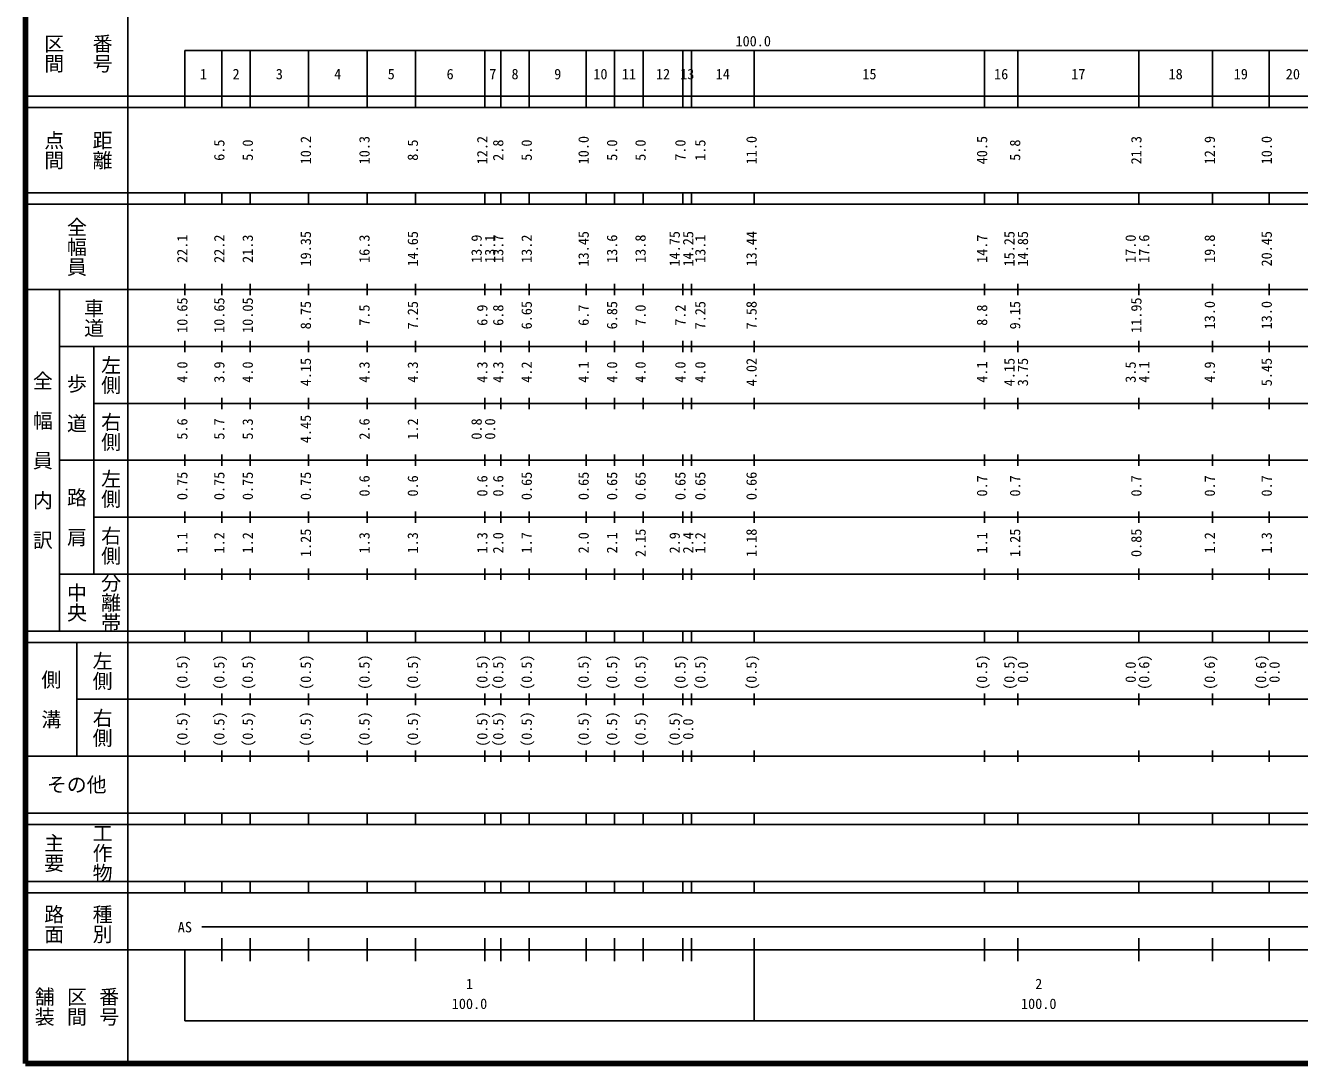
# Model space of a CAD drawing. Units: millimetres on the paper. Extents: x 40 to 680, y 20 to 380.
# Drawn here: x 40 to 263.8, y 20 to 202.4 of the extents above; entities that cross this region are included whole.
import ezdxf
from ezdxf.enums import TextEntityAlignment as Align

# ---------------------------------------------------------------- set-up
doc = ezdxf.new("R2010")
doc.units = ezdxf.units.MM
doc.layers.add('M-TTL', color=2, linetype='Continuous', lineweight=140)
doc.layers.add('M-TTL-BAND', color=7, linetype='Continuous', lineweight=25)
doc.styles.add('@ＭＳ ゴシック', font='')
doc.styles.add('ＭＳ ゴシック', font='')
doc.styles.get('@ＭＳ ゴシック').set_extended_font_data('@MS Gothic')
doc.styles.get('ＭＳ ゴシック').set_extended_font_data('MS Gothic')

msp = doc.modelspace()

# ---------------------------------------------------------------- linework, layer by layer
at = {"layer": 'M-TTL'}
for p, q in [((40, 380), (40, 20)), ((40, 20), (680, 20))]:
    msp.add_line(p, q, dxfattribs=at)
at = {"layer": 'M-TTL-BAND'}
for p, q in [((58, 370), (58, 20)), ((68, 198), (579, 198)), ((68, 198), (68, 188)), ((74.5, 188), (74.5, 198)), ((79.5, 188), (79.5, 198)), ((89.7, 188), (89.7, 198)), ((100, 188), (100, 198)), ((108.5, 188), (108.5, 198)), ((120.7, 188), (120.7, 198)), ((123.5, 188), (123.5, 198)), ((128.5, 188), (128.5, 198)), ((138.5, 188), (138.5, 198)), ((143.5, 188), (143.5, 198)), ((148.5, 188), (148.5, 198)), ((155.5, 188), (155.5, 198)), ((157, 188), (157, 198)), ((168, 188), (168, 198)), ((208.5, 188), (208.5, 198)), ((214.3, 188), (214.3, 198)), ((235.6, 188), (235.6, 198)), ((248.5, 188), (248.5, 198)), ((258.5, 188), (258.5, 198)), ((40, 190), (579, 190)), ((40, 188), (579, 188)), ((40, 173), (579, 173)), ((68, 171), (68, 173)), ((74.5, 171), (74.5, 173)), ((79.5, 171), (79.5, 173)), ((89.7, 171), (89.7, 173)), ((100, 171), (100, 173)), ((108.5, 171), (108.5, 173)), ((120.7, 171), (120.7, 173)), ((123.5, 171), (123.5, 173)), ((128.5, 171), (128.5, 173)), ((138.5, 171), (138.5, 173)), ((143.5, 171), (143.5, 173)), ((148.5, 171), (148.5, 173)), ((155.5, 171), (155.5, 173)), ((157, 171), (157, 173)), ((168, 171), (168, 173)), ((208.5, 171), (208.5, 173)), ((214.3, 171), (214.3, 173)), ((235.6, 171), (235.6, 173)), ((248.5, 171), (248.5, 173)), ((258.5, 171), (258.5, 173)), ((40, 171), (579, 171)), ((68, 155), (68, 157)), ((74.5, 155), (74.5, 157)), ((79.5, 155), (79.5, 157)), ((89.7, 155), (89.7, 157)), ((100, 155), (100, 157)), ((108.5, 155), (108.5, 157)), ((120.7, 155), (120.7, 157)), ((123.5, 155), (123.5, 157)), ((128.5, 155), (128.5, 157)), ((138.5, 155), (138.5, 157)), ((143.5, 155), (143.5, 157)), ((148.5, 155), (148.5, 157)), ((155.5, 155), (155.5, 157)), ((157, 155), (157, 157)), ((168, 155), (168, 157)), ((208.5, 155), (208.5, 157)), ((214.3, 155), (214.3, 157)), ((235.6, 155), (235.6, 157)), ((248.5, 155), (248.5, 157)), ((258.5, 155), (258.5, 157)), ((40, 156), (579, 156)), ((46, 96), (46, 156)), ((46, 146), (579, 146)), ((52, 146), (52, 106)), ((68, 145), (68, 147)), ((74.5, 145), (74.5, 147)), ((79.5, 145), (79.5, 147)), ((89.7, 145), (89.7, 147)), ((100, 145), (100, 147)), ((108.5, 145), (108.5, 147)), ((120.7, 145), (120.7, 147)), ((123.5, 145), (123.5, 147)), ((128.5, 145), (128.5, 147)), ((138.5, 145), (138.5, 147)), ((143.5, 145), (143.5, 147)), ((148.5, 145), (148.5, 147)), ((155.5, 145), (155.5, 147)), ((157, 145), (157, 147)), ((168, 145), (168, 147)), ((208.5, 145), (208.5, 147)), ((214.3, 145), (214.3, 147)), ((235.6, 145), (235.6, 147)), ((248.5, 145), (248.5, 147)), ((258.5, 145), (258.5, 147)), ((68, 135), (68, 137)), ((74.5, 135), (74.5, 137)), ((79.5, 135), (79.5, 137)), ((89.7, 135), (89.7, 137)), ((100, 135), (100, 137)), ((108.5, 135), (108.5, 137)), ((120.7, 135), (120.7, 137)), ((123.5, 135), (123.5, 137)), ((128.5, 135), (128.5, 137)), ((138.5, 135), (138.5, 137)), ((143.5, 135), (143.5, 137)), ((148.5, 135), (148.5, 137)), ((155.5, 135), (155.5, 137)), ((157, 135), (157, 137)), ((168, 135), (168, 137)), ((208.5, 135), (208.5, 137)), ((214.3, 135), (214.3, 137)), ((235.6, 135), (235.6, 137)), ((248.5, 135), (248.5, 137)), ((258.5, 135), (258.5, 137)), ((52, 136), (579, 136)), ((46, 126), (579, 126)), ((68, 125), (68, 127)), ((74.5, 125), (74.5, 127)), ((79.5, 125), (79.5, 127)), ((89.7, 125), (89.7, 127)), ((100, 125), (100, 127)), ((108.5, 125), (108.5, 127)), ((120.7, 125), (120.7, 127)), ((123.5, 125), (123.5, 127)), ((128.5, 125), (128.5, 127)), ((138.5, 125), (138.5, 127)), ((143.5, 125), (143.5, 127)), ((148.5, 125), (148.5, 127)), ((155.5, 125), (155.5, 127)), ((157, 125), (157, 127)), ((168, 125), (168, 127)), ((208.5, 125), (208.5, 127)), ((214.3, 125), (214.3, 127)), ((235.6, 125), (235.6, 127)), ((248.5, 125), (248.5, 127)), ((258.5, 125), (258.5, 127)), ((68, 115), (68, 117)), ((74.5, 115), (74.5, 117)), ((79.5, 115), (79.5, 117)), ((89.7, 115), (89.7, 117)), ((100, 115), (100, 117)), ((108.5, 115), (108.5, 117)), ((120.7, 115), (120.7, 117)), ((123.5, 115), (123.5, 117)), ((128.5, 115), (128.5, 117)), ((138.5, 115), (138.5, 117)), ((143.5, 115), (143.5, 117)), ((148.5, 115), (148.5, 117)), ((155.5, 115), (155.5, 117)), ((157, 115), (157, 117)), ((168, 115), (168, 117)), ((208.5, 115), (208.5, 117)), ((214.3, 115), (214.3, 117)), ((235.6, 115), (235.6, 117)), ((248.5, 115), (248.5, 117)), ((258.5, 115), (258.5, 117)), ((52, 116), (579, 116)), ((46, 106), (579, 106)), ((68, 105), (68, 107)), ((74.5, 105), (74.5, 107)), ((79.5, 105), (79.5, 107)), ((89.7, 105), (89.7, 107)), ((100, 105), (100, 107)), ((108.5, 105), (108.5, 107)), ((120.7, 105), (120.7, 107)), ((123.5, 105), (123.5, 107)), ((128.5, 105), (128.5, 107)), ((138.5, 105), (138.5, 107)), ((143.5, 105), (143.5, 107)), ((148.5, 105), (148.5, 107)), ((155.5, 105), (155.5, 107)), ((157, 105), (157, 107)), ((168, 105), (168, 107)), ((208.5, 105), (208.5, 107)), ((214.3, 105), (214.3, 107)), ((235.6, 105), (235.6, 107)), ((248.5, 105), (248.5, 107)), ((258.5, 105), (258.5, 107)), ((40, 96), (579, 96)), ((68, 94), (68, 96)), ((74.5, 94), (74.5, 96)), ((79.5, 94), (79.5, 96)), ((89.7, 94), (89.7, 96)), ((100, 94), (100, 96)), ((108.5, 94), (108.5, 96)), ((120.7, 94), (120.7, 96)), ((123.5, 94), (123.5, 96)), ((128.5, 94), (128.5, 96)), ((138.5, 94), (138.5, 96)), ((143.5, 94), (143.5, 96)), ((148.5, 94), (148.5, 96)), ((155.5, 94), (155.5, 96)), ((157, 94), (157, 96)), ((168, 94), (168, 96)), ((208.5, 94), (208.5, 96)), ((214.3, 94), (214.3, 96)), ((235.6, 94), (235.6, 96)), ((248.5, 94), (248.5, 96)), ((258.5, 94), (258.5, 96)), ((40, 94), (579, 94)), ((49, 94), (49, 74)), ((49, 84), (579, 84)), ((68, 83), (68, 85)), ((74.5, 83), (74.5, 85)), ((79.5, 83), (79.5, 85)), ((89.7, 83), (89.7, 85)), ((100, 83), (100, 85)), ((108.5, 83), (108.5, 85)), ((120.7, 83), (120.7, 85)), ((123.5, 83), (123.5, 85)), ((128.5, 83), (128.5, 85)), ((138.5, 83), (138.5, 85)), ((143.5, 83), (143.5, 85)), ((148.5, 83), (148.5, 85)), ((155.5, 83), (155.5, 85)), ((157, 83), (157, 85)), ((168, 83), (168, 85)), ((208.5, 83), (208.5, 85)), ((214.3, 83), (214.3, 85)), ((235.6, 83), (235.6, 85)), ((248.5, 83), (248.5, 85)), ((258.5, 83), (258.5, 85)), ((40, 74), (579, 74)), ((68, 73), (68, 75)), ((74.5, 73), (74.5, 75)), ((79.5, 73), (79.5, 75)), ((89.7, 73), (89.7, 75)), ((100, 73), (100, 75)), ((108.5, 73), (108.5, 75)), ((120.7, 73), (120.7, 75)), ((123.5, 73), (123.5, 75)), ((128.5, 73), (128.5, 75)), ((138.5, 73), (138.5, 75)), ((143.5, 73), (143.5, 75)), ((148.5, 73), (148.5, 75)), ((155.5, 73), (155.5, 75)), ((157, 73), (157, 75)), ((168, 73), (168, 75)), ((208.5, 73), (208.5, 75)), ((214.3, 73), (214.3, 75)), ((235.6, 73), (235.6, 75)), ((248.5, 73), (248.5, 75)), ((258.5, 73), (258.5, 75)), ((40, 64), (579, 64)), ((68, 62), (68, 64)), ((74.5, 62), (74.5, 64)), ((79.5, 62), (79.5, 64)), ((89.7, 62), (89.7, 64)), ((100, 62), (100, 64)), ((108.5, 62), (108.5, 64)), ((120.7, 62), (120.7, 64)), ((123.5, 62), (123.5, 64)), ((128.5, 62), (128.5, 64)), ((138.5, 62), (138.5, 64)), ((143.5, 62), (143.5, 64)), ((148.5, 62), (148.5, 64)), ((155.5, 62), (155.5, 64)), ((157, 62), (157, 64)), ((168, 62), (168, 64)), ((208.5, 62), (208.5, 64)), ((214.3, 62), (214.3, 64)), ((235.6, 62), (235.6, 64)), ((248.5, 62), (248.5, 64)), ((258.5, 62), (258.5, 64)), ((40, 62), (579, 62)), ((40, 52), (579, 52)), ((68, 50), (68, 52)), ((74.5, 50), (74.5, 52)), ((79.5, 50), (79.5, 52)), ((89.7, 50), (89.7, 52)), ((100, 50), (100, 52)), ((108.5, 50), (108.5, 52)), ((120.7, 50), (120.7, 52)), ((123.5, 50), (123.5, 52)), ((128.5, 50), (128.5, 52)), ((138.5, 50), (138.5, 52)), ((143.5, 50), (143.5, 52)), ((148.5, 50), (148.5, 52)), ((155.5, 50), (155.5, 52)), ((157, 50), (157, 52)), ((168, 50), (168, 52)), ((208.5, 50), (208.5, 52)), ((214.3, 50), (214.3, 52)), ((235.6, 50), (235.6, 52)), ((248.5, 50), (248.5, 52)), ((258.5, 50), (258.5, 52)), ((40, 50), (579, 50)), ((71, 44), (565, 44)), ((74.5, 38), (74.5, 42)), ((79.5, 38), (79.5, 42)), ((89.7, 38), (89.7, 42)), ((100, 38), (100, 42)), ((108.5, 38), (108.5, 42)), ((120.7, 38), (120.7, 42)), ((123.5, 38), (123.5, 42)), ((128.5, 38), (128.5, 42)), ((138.5, 38), (138.5, 42)), ((143.5, 38), (143.5, 42)), ((148.5, 38), (148.5, 42)), ((155.5, 38), (155.5, 42)), ((157, 38), (157, 42)), ((168, 27.5), (168, 42)), ((208.5, 38), (208.5, 42)), ((214.3, 38), (214.3, 42)), ((235.6, 38), (235.6, 42)), ((248.5, 38), (248.5, 42)), ((258.5, 38), (258.5, 42)), ((40, 40), (579, 40)), ((68, 40), (68, 27.5)), ((68, 27.5), (579, 27.5))]:
    msp.add_line(p, q, dxfattribs=at)

# ---------------------------------------------------------------- texts
at = {"layer": 'M-TTL-BAND', "style": '@ＭＳ ゴシック'}
for s, p in [('区間', (45, 197.5)), ('番号', (53.5, 197.5)), ('点間', (45, 180.5)), ('距離', (53.5, 180.5)), ('全幅員', (49, 163.5)), ('車道', (52, 151)), ('左側', (55, 141)), ('全\u3000幅\u3000員\u3000内\u3000訳', (43, 126)), ('歩\u3000道', (49, 136)), ('右側', (55, 131)), ('左側', (55, 121)), ('路\u3000肩', (49, 116)), ('右側', (55, 111)), ('分離帯', (55, 101)), ('中央', (49, 101)), ('左側', (53.5, 89)), ('側\u3000溝', (44.5, 84)), ('右側', (53.5, 79)), ('工作物', (53.5, 57)), ('主要', (45, 57)), ('路面', (45, 44.5)), ('種別', (53.5, 44.5)), ('舗装', (43.333, 30)), ('区間', (49, 30)), ('番号', (54.667, 30))]:
    msp.add_text(s, height=2.566, rotation=270, dxfattribs=at).set_placement(p, align=Align.MIDDLE_CENTER)
at = {"layer": 'M-TTL-BAND', "style": 'ＭＳ ゴシック'}
for s, p in [('100.0', (167.844, 198.195)), ('1', (71.25, 192.405)), ('2', (77, 192.405)), ('3', (84.6, 192.405)), ('4', (94.85, 192.405)), ('5', (104.25, 192.405)), ('6', (114.6, 192.405)), ('7', (122.1, 192.405)), ('8', (126, 192.405)), ('9', (133.5, 192.405)), ('10', (141, 192.405)), ('11', (146, 192.405)), ('12', (152, 192.405)), ('13', (156.25, 192.405)), ('14', (162.5, 192.405)), ('15', (188.25, 192.405)), ('16', (211.4, 192.405)), ('17', (224.95, 192.405)), ('18', (242.05, 192.405)), ('19', (253.5, 192.405)), ('20', (262.65, 192.405)), ('AS', (68, 42.5)), ('1', (118, 32.523)), ('2', (218, 32.523)), ('100.0', (118, 29.033)), ('100.0', (218, 29.033))]:
    msp.add_text(s, height=1.833, dxfattribs=at).set_placement(p, align=Align.BOTTOM_CENTER)
for s, p in [('6.5', (75.5, 180.5)), ('5.0', (80.5, 180.5)), ('10.2', (90.7, 180.5)), ('10.3', (101, 180.5)), ('8.5', (109.5, 180.5)), ('12.2', (121.7, 180.5)), ('2.8', (124.5, 180.5)), ('5.0', (129.5, 180.5)), ('10.0', (139.5, 180.5)), ('5.0', (144.5, 180.5)), ('5.0', (149.5, 180.5)), ('7.0', (156.5, 180.5)), ('1.5', (160, 180.5)), ('11.0', (169, 180.5)), ('40.5', (209.5, 180.5)), ('5.8', (215.3, 180.5)), ('21.3', (236.6, 180.5)), ('12.9', (249.5, 180.5)), ('10.0', (259.5, 180.5)), ('19.35', (90.7, 163.174)), ('14.65', (109.5, 163.174)), ('13.45', (139.5, 163.174)), ('14.75', (155.5, 163.174)), ('14.25', (157.87, 163.174)), ('13.44', (169, 163.174)), ('15.25', (214.3, 163.174)), ('14.85', (216.67, 163.174)), ('20.45', (259.5, 163.174)), ('22.1', (69, 163.174)), ('22.2', (75.5, 163.174)), ('21.3', (80.5, 163.174)), ('16.3', (101, 163.174)), ('13.9', (120.7, 163.174)), ('13.1', (123.07, 163.174)), ('13.7', (124.5, 163.174)), ('13.2', (129.5, 163.174)), ('13.6', (144.5, 163.174)), ('13.8', (149.5, 163.174)), ('13.1', (160, 163.174)), ('14.7', (209.5, 163.174)), ('17.0', (235.6, 163.174)), ('17.6', (237.97, 163.174)), ('19.8', (249.5, 163.174)), ('10.65', (69, 151.5)), ('10.65', (75.5, 151.5)), ('10.05', (80.5, 151.5)), ('11.95', (236.6, 151.5)), ('8.75', (90.7, 151.5)), ('7.5', (101, 151.5)), ('7.25', (109.5, 151.5)), ('6.9', (121.7, 151.5)), ('6.8', (124.5, 151.5)), ('6.65', (129.5, 151.5)), ('6.7', (139.5, 151.5)), ('6.85', (144.5, 151.5)), ('7.0', (149.5, 151.5)), ('7.2', (156.5, 151.5)), ('7.25', (160, 151.5)), ('7.58', (169, 151.5)), ('8.8', (209.5, 151.5)), ('9.15', (215.3, 151.5)), ('13.0', (249.5, 151.5)), ('13.0', (259.5, 151.5)), ('4.15', (90.7, 141.5)), ('4.2', (129.5, 141.5)), ('4.1', (139.5, 141.5)), ('4.02', (169, 141.5)), ('4.1', (209.5, 141.5)), ('4.15', (214.3, 141.5)), ('3.75', (216.67, 141.5)), ('4.1', (237.97, 141.5)), ('5.45', (259.5, 141.5)), ('4.0', (69, 141.5)), ('3.9', (75.5, 141.5)), ('4.0', (80.5, 141.5)), ('4.3', (101, 141.5)), ('4.3', (109.5, 141.5)), ('4.3', (121.7, 141.5)), ('4.3', (124.5, 141.5)), ('4.0', (144.5, 141.5)), ('4.0', (149.5, 141.5)), ('4.0', (156.5, 141.5)), ('4.0', (160, 141.5)), ('3.5', (235.6, 141.5)), ('4.9', (249.5, 141.5)), ('5.6', (69, 131.5)), ('5.7', (75.5, 131.5)), ('5.3', (80.5, 131.5)), ('4.45', (90.7, 131.5)), ('2.6', (101, 131.5)), ('1.2', (109.5, 131.5)), ('0.8', (120.7, 131.5)), ('0.0', (123.07, 131.5)), ('0.75', (69, 121.5)), ('0.75', (75.5, 121.5)), ('0.75', (80.5, 121.5)), ('0.75', (90.7, 121.5)), ('0.6', (101, 121.5)), ('0.6', (109.5, 121.5)), ('0.6', (121.7, 121.5)), ('0.6', (124.5, 121.5)), ('0.65', (129.5, 121.5)), ('0.65', (139.5, 121.5)), ('0.65', (144.5, 121.5)), ('0.65', (149.5, 121.5)), ('0.65', (156.5, 121.5)), ('0.65', (160, 121.5)), ('0.66', (169, 121.5)), ('0.7', (209.5, 121.5)), ('0.7', (215.3, 121.5)), ('0.7', (236.6, 121.5)), ('0.7', (249.5, 121.5)), ('0.7', (259.5, 121.5)), ('1.1', (69, 111.5)), ('1.2', (75.5, 111.5)), ('1.2', (80.5, 111.5)), ('1.25', (90.7, 111.5)), ('1.3', (101, 111.5)), ('1.3', (109.5, 111.5)), ('1.3', (121.7, 111.5)), ('2.0', (124.5, 111.5)), ('1.7', (129.5, 111.5)), ('2.0', (139.5, 111.5)), ('2.1', (144.5, 111.5)), ('2.15', (149.5, 111.5)), ('2.9', (155.5, 111.5)), ('2.4', (157.87, 111.5)), ('1.2', (160, 111.5)), ('1.18', (169, 111.5)), ('1.1', (209.5, 111.5)), ('1.25', (215.3, 111.5)), ('0.85', (236.6, 111.5)), ('1.2', (249.5, 111.5)), ('1.3', (259.5, 111.5)), ('(0.5)', (69, 88.764)), ('(0.5)', (75.5, 88.764)), ('(0.5)', (80.5, 88.764)), ('(0.5)', (90.7, 88.764)), ('(0.5)', (101, 88.764)), ('(0.5)', (109.5, 88.764)), ('(0.5)', (121.7, 88.764)), ('(0.5)', (124.5, 88.764)), ('(0.5)', (129.5, 88.764)), ('(0.5)', (139.5, 88.764)), ('(0.5)', (144.5, 88.764)), ('(0.5)', (149.5, 88.764)), ('(0.5)', (156.5, 88.764)), ('(0.5)', (160, 88.764)), ('(0.5)', (169, 88.764)), ('(0.5)', (209.5, 88.764)), ('(0.5)', (214.3, 88.764)), ('0.0', (216.67, 88.764)), ('0.0', (235.6, 88.764)), ('(0.6)', (237.97, 88.764)), ('(0.6)', (249.5, 88.764)), ('(0.6)', (258.5, 88.764)), ('0.0', (260.87, 88.764)), ('(0.5)', (69, 78.764)), ('(0.5)', (75.5, 78.764)), ('(0.5)', (80.5, 78.764)), ('(0.5)', (90.7, 78.764)), ('(0.5)', (101, 78.764)), ('(0.5)', (109.5, 78.764)), ('(0.5)', (121.7, 78.764)), ('(0.5)', (124.5, 78.764)), ('(0.5)', (129.5, 78.764)), ('(0.5)', (139.5, 78.764)), ('(0.5)', (144.5, 78.764)), ('(0.5)', (149.5, 78.764)), ('(0.5)', (155.5, 78.764)), ('0.0', (157.87, 78.764))]:
    msp.add_text(s, height=1.833, rotation=90, dxfattribs=at).set_placement(p, align=Align.BOTTOM_CENTER)
msp.add_text('その他', height=2.566, dxfattribs=at).set_placement((49, 69), align=Align.MIDDLE_CENTER)

doc.saveas('drawing.dxf')
